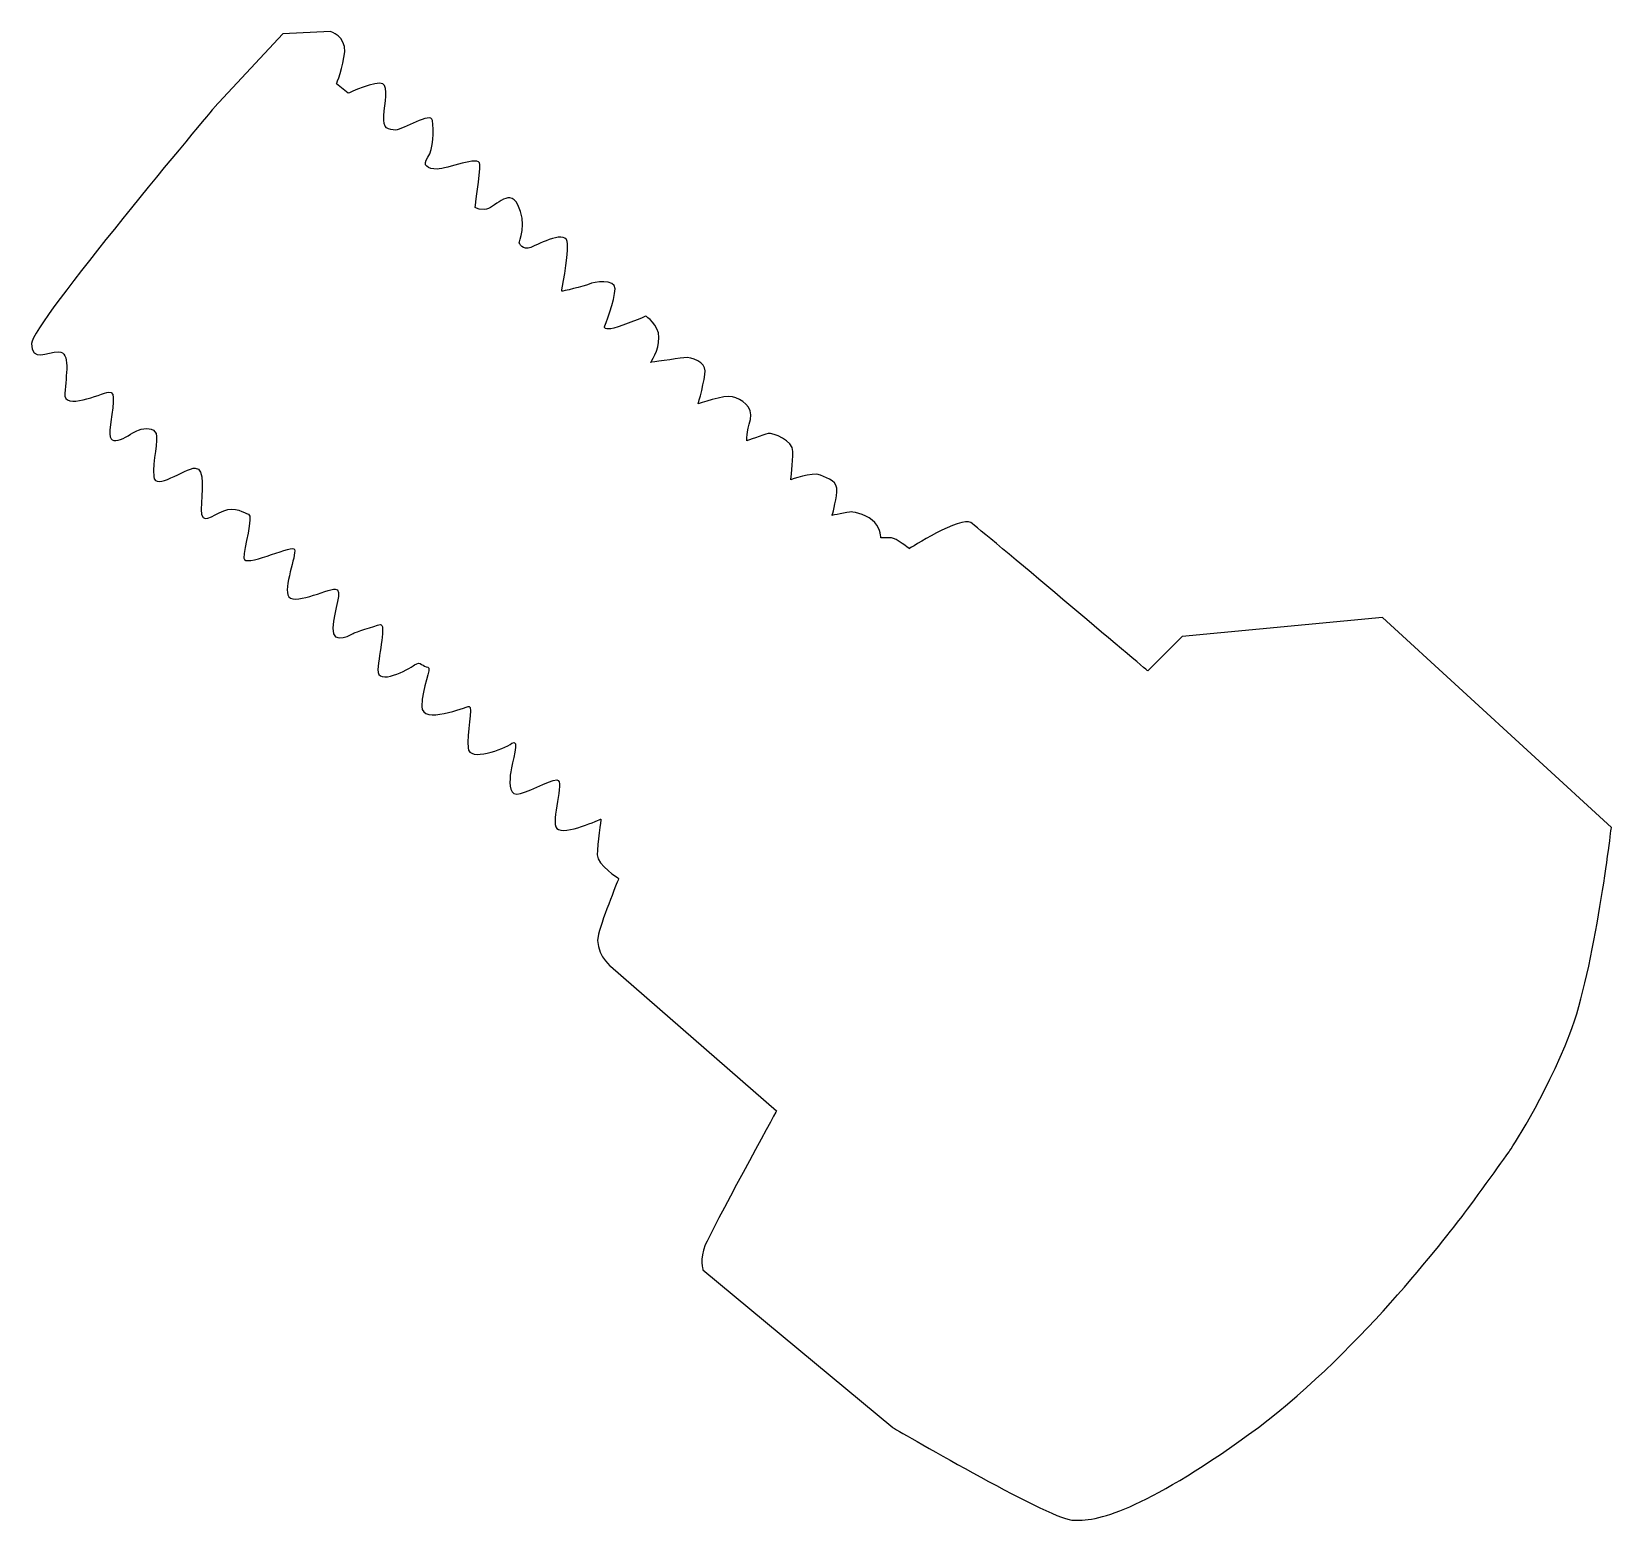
# Model space of a CAD drawing. Header units: centimetres. Extents: x -9.4 to 9.4, y -8.8 to 8.8.
import ezdxf

# ---------------------------------------------------------------- set-up
doc = ezdxf.new("R2010")
doc.units = ezdxf.units.CM
doc.header["$MEASUREMENT"] = 0
doc.layers.add('Camada 1', color=7, linetype='Continuous')

msp = doc.modelspace()

# ---------------------------------------------------------------- linework, layer by layer
at = {"layer": 'Camada 1'}
msp.add_open_spline([(8.15214, -4.44636), (8.15214, -4.44636), (7.73053, -5.03672), (7.58979, -5.21939), (7.58979, -5.21939), (7.44927, -5.40164), (6.31071, -6.90592), (5.06008, -7.80514), (5.06008, -7.80514), (3.80839, -8.70456), (3.2606, -8.84511), (2.96521, -8.81749), (2.96521, -8.81749), (2.67068, -8.78907), (0.84357, -7.72066), (0.84357, -7.72066), (0.84357, -7.72066), (0.84357, -7.72066), (-1.40486, -5.85185), (-1.40486, -5.85185), (-1.40486, -5.85185), (-1.40486, -5.85185), (-1.44762, -5.72564), (-1.37748, -5.55647), (-1.37748, -5.55647), (-1.30731, -5.38793), (-0.53409, -3.96894), (-0.53409, -3.96894), (-0.53409, -3.96894), (-0.53409, -3.96894), (-2.50169, -2.25375), (-2.50169, -2.25375), (-2.50169, -2.25375), (-2.50169, -2.25375), (-2.69828, -2.08521), (-2.64242, -1.8745), (-2.64242, -1.8745), (-2.58638, -1.6636), (-2.40287, -1.21399), (-2.40287, -1.21399), (-2.40287, -1.21399), (-2.40287, -1.21399), (-2.65653, -1.05913), (-2.65653, -0.93295), (-2.65653, -0.93295), (-2.65653, -0.80672), (-2.61377, -0.51134), (-2.61377, -0.51134), (-2.61377, -0.51134), (-2.61377, -0.51134), (-3.04967, -0.70793), (-3.13436, -0.62323), (-3.13436, -0.62323), (-3.21884, -0.53938), (-3.03535, -0.04742), (-3.13436, -0.04742), (-3.13436, -0.04742), (-3.23194, -0.04742), (-3.51298, -0.21596), (-3.61177, -0.21596), (-3.61177, -0.21596), (-3.71056, -0.21596), (-3.69625, -0.04742), (-3.68215, 0.05077), (-3.68215, 0.05077), (-3.66781, 0.14978), (-3.57007, 0.45823), (-3.66781, 0.38809), (-3.66781, 0.38809), (-3.76661, 0.31771), (-4.17409, 0.16349), (-4.18819, 0.33205), (-4.18819, 0.33205), (-4.20253, 0.50101), (-4.13236, 0.82378), (-4.17409, 0.82378), (-4.17409, 0.82378), (-4.21581, 0.82378), (-4.7362, 0.59878), (-4.7362, 0.82378), (-4.7362, 0.82378), (-4.7362, 1.04902), (-4.60978, 1.28773), (-4.66582, 1.28773), (-4.66582, 1.28773), (-4.72186, 1.28773), (-4.7503, 1.37179), (-4.82068, 1.31575), (-4.82068, 1.31575), (-4.89106, 1.25971), (-5.26968, 1.06334), (-5.25661, 1.25971), (-5.25661, 1.25971), (-5.24227, 1.4563), (-5.15781, 1.80772), (-5.22817, 1.79337), (-5.22817, 1.79337), (-5.29831, 1.77966), (-5.53765, 1.69579), (-5.53765, 1.69579), (-5.53765, 1.69579), (-5.53765, 1.69579), (-5.80459, 1.52662), (-5.79006, 1.75162), (-5.79006, 1.75162), (-5.77593, 1.97662), (-5.66385, 2.21493), (-5.76162, 2.21493), (-5.76162, 2.21493), (-5.86042, 2.21493), (-6.282, 2.00403), (-6.32373, 2.14476), (-6.32373, 2.14476), (-6.3667, 2.28528), (-6.19752, 2.66514), (-6.25356, 2.69319), (-6.25356, 2.69319), (-6.31066, 2.721), (-6.84432, 2.46859), (-6.84432, 2.58069), (-6.84432, 2.58069), (-6.84432, 2.69319), (-6.73222, 3.08676), (-6.78828, 3.10107), (-6.78828, 3.10107), (-6.84432, 3.11478), (-6.94314, 3.19883), (-7.08366, 3.14279), (-7.08366, 3.14279), (-7.22421, 3.08672), (-7.3506, 2.96054), (-7.3506, 3.1571), (-7.3506, 3.1571), (-7.3506, 3.35369), (-7.29435, 3.64907), (-7.42077, 3.64907), (-7.42077, 3.64907), (-7.54698, 3.64907), (-7.8984, 3.368), (-7.9125, 3.55006), (-7.9125, 3.55006), (-7.92684, 3.73355), (-7.85667, 3.98617), (-7.88406, 4.05634), (-7.88406, 4.05634), (-7.9125, 4.12651), (-8.01048, 4.12651), (-8.09496, 4.09849), (-8.09496, 4.09849), (-8.17944, 4.07068), (-8.46051, 3.83113), (-8.43207, 4.09849), (-8.43207, 4.09849), (-8.40447, 4.36604), (-8.34862, 4.56262), (-8.44617, 4.5481), (-8.44617, 4.5481), (-8.54497, 4.534), (-8.9811, 4.3231), (-8.96676, 4.534), (-8.96676, 4.534), (-8.95245, 4.74469), (-8.89638, 5.02594), (-9.03693, 5.02594), (-9.03693, 5.02594), (-9.17766, 5.02594), (-9.35972, 4.89973), (-9.35972, 5.12476), (-9.35972, 5.12476), (-9.35972, 5.34976), (-7.19553, 7.92119), (-7.19553, 7.92119), (-7.19553, 7.92119), (-7.19553, 7.92119), (-6.3808, 8.79302), (-6.3808, 8.79302), (-6.3808, 8.79302), (-6.3808, 8.79302), (-5.81876, 8.82061), (-5.81876, 8.82061), (-5.81876, 8.82061), (-5.81876, 8.82061), (-5.63548, 8.76436), (-5.6498, 8.58233), (-5.6498, 8.58233), (-5.66393, 8.39905), (-5.74841, 8.20247), (-5.74841, 8.20247), (-5.74841, 8.20247), (-5.74841, 8.20247), (-5.6081, 8.09037), (-5.6081, 8.09037), (-5.6081, 8.09037), (-5.6081, 8.09037), (-5.26975, 8.2446), (-5.19958, 8.20247), (-5.19958, 8.20247), (-5.12944, 8.16075), (-5.17217, 7.97726), (-5.18651, 7.82303), (-5.18651, 7.82303), (-5.19958, 7.6688), (-5.12944, 7.65446), (-5.04578, 7.65446), (-5.04578, 7.65446), (-4.9613, 7.65446), (-4.62419, 7.87946), (-4.60988, 7.76654), (-4.60988, 7.76654), (-4.59575, 7.65446), (-4.59575, 7.42922), (-4.66592, 7.33106), (-4.66592, 7.33106), (-4.7363, 7.23287), (-4.66592, 7.19075), (-4.55403, 7.19075), (-4.55403, 7.19075), (-4.44089, 7.19075), (-4.04796, 7.35908), (-4.04796, 7.24721), (-4.04796, 7.24721), (-4.04796, 7.13386), (-4.10379, 6.74093), (-4.10379, 6.74093), (-4.10379, 6.74093), (-4.10379, 6.74093), (-4.10379, 6.71228), (-3.99171, 6.71228), (-3.99171, 6.71228), (-3.87879, 6.71228), (-3.71064, 6.97985), (-3.59772, 6.76895), (-3.59772, 6.76895), (-3.48562, 6.55805), (-3.58338, 6.31934), (-3.58338, 6.31934), (-3.58338, 6.31934), (-3.58338, 6.31934), (-3.54166, 6.22033), (-3.44265, 6.2633), (-3.44265, 6.2633), (-3.3451, 6.30502), (-3.00799, 6.4879), (-3.00799, 6.30502), (-3.00799, 6.30502), (-3.00799, 6.12277), (-3.07816, 5.74291), (-3.07816, 5.74291), (-3.07816, 5.74291), (-3.07816, 5.74291), (-2.81038, 5.79874), (-2.75434, 5.82739), (-2.75434, 5.82739), (-2.6983, 5.85541), (-2.44589, 5.89777), (-2.44589, 5.77135), (-2.44589, 5.77135), (-2.44589, 5.64472), (-2.5721, 5.32132), (-2.5721, 5.32132), (-2.5721, 5.32132), (-2.5721, 5.32132), (-2.5721, 5.2796), (-2.45918, 5.30701), (-2.45918, 5.30701), (-2.3471, 5.33545), (-2.08016, 5.44753), (-2.08016, 5.44753), (-2.08016, 5.44753), (-2.08016, 5.44753), (-1.92551, 5.34977), (-1.92551, 5.19512), (-1.92551, 5.19512), (-1.92551, 5.04007), (-2.02431, 4.89974), (-2.02431, 4.89974), (-2.02431, 4.89974), (-2.02431, 4.89974), (-1.72893, 4.94189), (-1.63013, 4.95559), (-1.63013, 4.95559), (-1.53237, 4.9699), (-1.37751, 4.89974), (-1.37751, 4.80136), (-1.37751, 4.80136), (-1.37751, 4.70317), (-1.4622, 4.40779), (-1.4622, 4.40779), (-1.4622, 4.40779), (-1.4622, 4.40779), (-1.15229, 4.52029), (-1.05347, 4.49227), (-1.05347, 4.49227), (-0.95571, 4.46362), (-0.80106, 4.37977), (-0.84278, 4.22533), (-0.84278, 4.22533), (-0.88554, 4.07068), (-0.88554, 3.97189), (-0.88554, 3.97189), (-0.88554, 3.97189), (-0.88554, 3.97189), (-0.68895, 4.04203), (-0.63188, 4.05637), (-0.63188, 4.05637), (-0.57584, 4.07071), (-0.33774, 3.97189), (-0.33774, 3.84547), (-0.33774, 3.84547), (-0.33774, 3.71926), (-0.36515, 3.50836), (-0.36515, 3.50836), (-0.36515, 3.50836), (-0.36515, 3.50836), (-0.11253, 3.60676), (-0.01373, 3.56461), (-0.01373, 3.56461), (0.08403, 3.52289), (0.19696, 3.49423), (0.18283, 3.36802), (0.18283, 3.36802), (0.16852, 3.2416), (0.12658, 3.08674), (0.12658, 3.08674), (0.12658, 3.08674), (0.12658, 3.08674), (0.30904, 3.12846), (0.35182, 3.12846), (0.35182, 3.12846), (0.39352, 3.12846), (0.56272, 3.08674), (0.63286, 3.00225), (0.63286, 3.00225), (0.70324, 2.91756), (0.70324, 2.82), (0.70324, 2.82), (0.70324, 2.82), (0.70324, 2.82), (0.77359, 2.82), (0.82945, 2.82), (0.82945, 2.82), (0.88549, 2.82), (1.04014, 2.69319), (1.04014, 2.69319), (1.04014, 2.69319), (1.04014, 2.69319), (1.65852, 3.08676), (1.77042, 3.00228), (1.77042, 3.00228), (1.88353, 2.91759), (3.86547, 1.24555), (3.86547, 1.24555), (3.86547, 1.24555), (3.86547, 1.24555), (4.27277, 1.65282), (4.27277, 1.65282), (4.27277, 1.65282), (4.27277, 1.65282), (6.64786, 1.87782), (6.64786, 1.87782), (6.64786, 1.87782), (6.64786, 1.87782), (9.35981, -0.60955), (9.35981, -0.60955), (9.35981, -0.60955), (9.35981, -0.60955), (9.16325, -2.29611), (8.86787, -3.05541), (8.86787, -3.05541), (8.5737, -3.81409), (8.15214, -4.44636), (8.15214, -4.44636)], degree=3, knots=[0, 0, 0, 0, 0.0106383, 0.0106383, 0.0106383, 0.0106383, 0.0212766, 0.0212766, 0.0212766, 0.0212766, 0.03191489, 0.03191489, 0.03191489, 0.03191489, 0.04255319, 0.04255319, 0.04255319, 0.04255319, 0.05319149, 0.05319149, 0.05319149, 0.05319149, 0.06382979, 0.06382979, 0.06382979, 0.06382979, 0.07446809, 0.07446809, 0.07446809, 0.07446809, 0.08510638, 0.08510638, 0.08510638, 0.08510638, 0.09574468, 0.09574468, 0.09574468, 0.09574468, 0.10638298, 0.10638298, 0.10638298, 0.10638298, 0.11702128, 0.11702128, 0.11702128, 0.11702128, 0.12765957, 0.12765957, 0.12765957, 0.12765957, 0.13829787, 0.13829787, 0.13829787, 0.13829787, 0.14893617, 0.14893617, 0.14893617, 0.14893617, 0.15957447, 0.15957447, 0.15957447, 0.15957447, 0.17021277, 0.17021277, 0.17021277, 0.17021277, 0.18085106, 0.18085106, 0.18085106, 0.18085106, 0.19148936, 0.19148936, 0.19148936, 0.19148936, 0.20212766, 0.20212766, 0.20212766, 0.20212766, 0.21276596, 0.21276596, 0.21276596, 0.21276596, 0.22340426, 0.22340426, 0.22340426, 0.22340426, 0.23404255, 0.23404255, 0.23404255, 0.23404255, 0.24468085, 0.24468085, 0.24468085, 0.24468085, 0.25531915, 0.25531915, 0.25531915, 0.25531915, 0.26595745, 0.26595745, 0.26595745, 0.26595745, 0.27659574, 0.27659574, 0.27659574, 0.27659574, 0.28723404, 0.28723404, 0.28723404, 0.28723404, 0.29787234, 0.29787234, 0.29787234, 0.29787234, 0.30851064, 0.30851064, 0.30851064, 0.30851064, 0.31914894, 0.31914894, 0.31914894, 0.31914894, 0.32978723, 0.32978723, 0.32978723, 0.32978723, 0.34042553, 0.34042553, 0.34042553, 0.34042553, 0.35106383, 0.35106383, 0.35106383, 0.35106383, 0.36170213, 0.36170213, 0.36170213, 0.36170213, 0.37234043, 0.37234043, 0.37234043, 0.37234043, 0.38297872, 0.38297872, 0.38297872, 0.38297872, 0.39361702, 0.39361702, 0.39361702, 0.39361702, 0.40425532, 0.40425532, 0.40425532, 0.40425532, 0.41489362, 0.41489362, 0.41489362, 0.41489362, 0.42553191, 0.42553191, 0.42553191, 0.42553191, 0.43617021, 0.43617021, 0.43617021, 0.43617021, 0.44680851, 0.44680851, 0.44680851, 0.44680851, 0.45744681, 0.45744681, 0.45744681, 0.45744681, 0.46808511, 0.46808511, 0.46808511, 0.46808511, 0.4787234, 0.4787234, 0.4787234, 0.4787234, 0.4893617, 0.4893617, 0.4893617, 0.4893617, 0.5, 0.5, 0.5, 0.5, 0.5106383, 0.5106383, 0.5106383, 0.5106383, 0.5212766, 0.5212766, 0.5212766, 0.5212766, 0.53191489, 0.53191489, 0.53191489, 0.53191489, 0.54255319, 0.54255319, 0.54255319, 0.54255319, 0.55319149, 0.55319149, 0.55319149, 0.55319149, 0.56382979, 0.56382979, 0.56382979, 0.56382979, 0.57446809, 0.57446809, 0.57446809, 0.57446809, 0.58510638, 0.58510638, 0.58510638, 0.58510638, 0.59574468, 0.59574468, 0.59574468, 0.59574468, 0.60638298, 0.60638298, 0.60638298, 0.60638298, 0.61702128, 0.61702128, 0.61702128, 0.61702128, 0.62765957, 0.62765957, 0.62765957, 0.62765957, 0.63829787, 0.63829787, 0.63829787, 0.63829787, 0.64893617, 0.64893617, 0.64893617, 0.64893617, 0.65957447, 0.65957447, 0.65957447, 0.65957447, 0.67021277, 0.67021277, 0.67021277, 0.67021277, 0.68085106, 0.68085106, 0.68085106, 0.68085106, 0.69148936, 0.69148936, 0.69148936, 0.69148936, 0.70212766, 0.70212766, 0.70212766, 0.70212766, 0.71276596, 0.71276596, 0.71276596, 0.71276596, 0.72340426, 0.72340426, 0.72340426, 0.72340426, 0.73404255, 0.73404255, 0.73404255, 0.73404255, 0.74468085, 0.74468085, 0.74468085, 0.74468085, 0.75531915, 0.75531915, 0.75531915, 0.75531915, 0.76595745, 0.76595745, 0.76595745, 0.76595745, 0.77659574, 0.77659574, 0.77659574, 0.77659574, 0.78723404, 0.78723404, 0.78723404, 0.78723404, 0.79787234, 0.79787234, 0.79787234, 0.79787234, 0.80851064, 0.80851064, 0.80851064, 0.80851064, 0.81914894, 0.81914894, 0.81914894, 0.81914894, 0.82978723, 0.82978723, 0.82978723, 0.82978723, 0.84042553, 0.84042553, 0.84042553, 0.84042553, 0.85106383, 0.85106383, 0.85106383, 0.85106383, 0.86170213, 0.86170213, 0.86170213, 0.86170213, 0.87234043, 0.87234043, 0.87234043, 0.87234043, 0.88297872, 0.88297872, 0.88297872, 0.88297872, 0.89361702, 0.89361702, 0.89361702, 0.89361702, 0.90425532, 0.90425532, 0.90425532, 0.90425532, 0.91489362, 0.91489362, 0.91489362, 0.91489362, 0.92553191, 0.92553191, 0.92553191, 0.92553191, 0.93617021, 0.93617021, 0.93617021, 0.93617021, 0.94680851, 0.94680851, 0.94680851, 0.94680851, 0.95744681, 0.95744681, 0.95744681, 0.95744681, 0.96808511, 0.96808511, 0.96808511, 0.96808511, 0.9787234, 0.9787234, 0.9787234, 0.9787234, 1, 1, 1, 1], dxfattribs=at)

doc.saveas('drawing.dxf')
